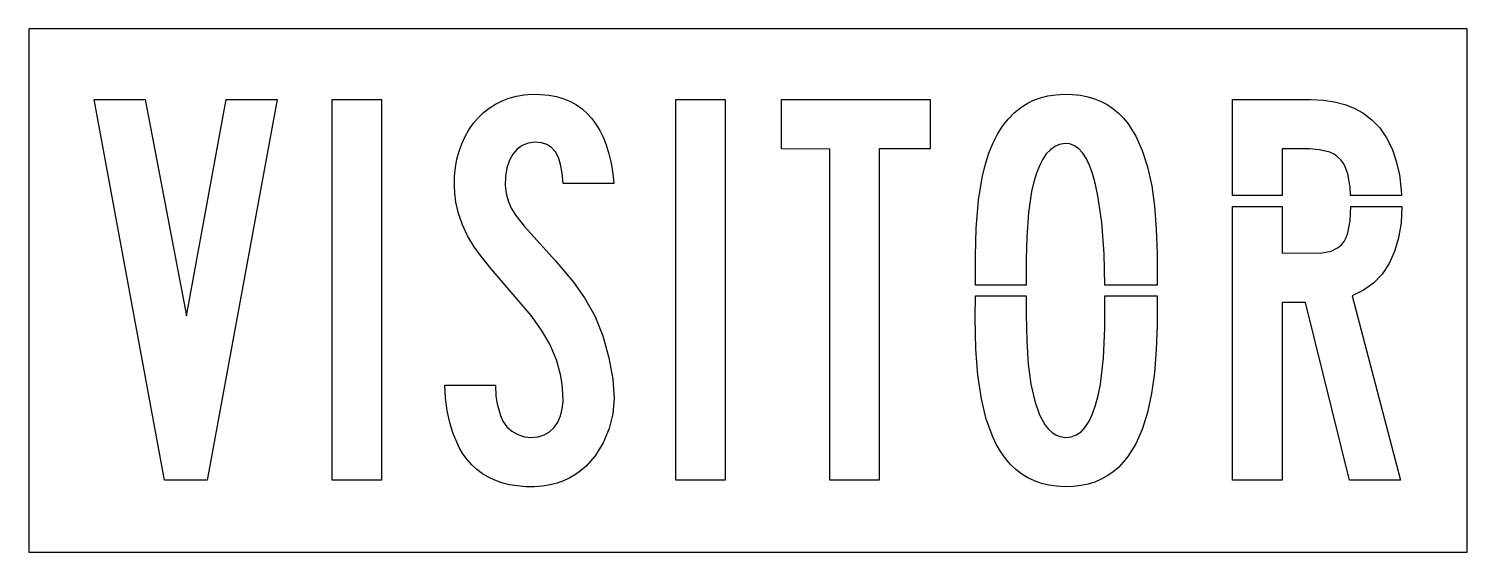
# Model space of a CAD drawing. Extents: x 0 to 66, y 0 to 24.
import ezdxf

# ---------------------------------------------------------------- set-up
doc = ezdxf.new("R2010")
doc.units = 0
doc.layers.add('CUT', color=7, linetype='Continuous')
doc.layers.add('OUTSIDE', color=1, linetype='Continuous')

msp = doc.modelspace()

# ---------------------------------------------------------------- linework, layer by layer
at = {"layer": 'CUT'}
for points in [[(5.3362, 20.7562), (7.2307, 10.8376), (9.0626, 20.7559), (11.3995, 20.7562), (8.1793, 3.3099), (6.2242, 3.3064), (3, 20.7554)], [(16.1882, 3.3064), (13.9154, 3.3089), (13.9154, 20.7562), (16.1882, 20.7538)], [(25.9861, 4.4222), (25.5714, 3.9498), (25.3144, 3.7259), (25.0807, 3.5579), (24.8199, 3.4064), (24.5382, 3.2764), (24.2367, 3.1694), (23.9239, 3.0885), (23.5687, 3.0295), (23.2042, 3.0017), (22.8028, 3.0052), (22.4072, 3.0384), (22.0512, 3.097), (21.7097, 3.1837), (21.3891, 3.2977), (21.0892, 3.4387), (20.8189, 3.6008), (20.564, 3.7912), (20.3293, 4.0076), (20.1145, 4.2496), (19.923, 4.5127), (19.7482, 4.8054), (19.459, 5.4671), (19.3141, 5.9511), (19.2021, 6.4846), (19.1242, 7.0688), (19.0864, 7.6528), (21.4176, 7.6528), (21.4375, 7.1513), (21.4869, 6.7976), (21.6399, 6.2757), (21.7583, 6.0111), (21.9415, 5.7541), (22.1709, 5.5463), (22.445, 5.3899), (22.7469, 5.2957), (23.0554, 5.265), (23.3675, 5.2938), (23.6479, 5.3809), (23.894, 5.5234), (24.1032, 5.7189), (24.2725, 5.9642), (24.3973, 6.2509), (24.4786, 6.5804), (24.5121, 6.9047), (24.5103, 7.2825), (24.4792, 7.6881), (24.4182, 8.0852), (24.2187, 8.8179), (23.905, 9.5414), (23.529, 10.1853), (23.0489, 10.855), (21.2109, 12.9998), (20.7224, 13.5981), (20.4286, 14.0075), (20.1342, 14.5026), (19.898, 15.0077), (19.7184, 15.5279), (19.5978, 16.0565), (19.5474, 16.4416), (19.527, 16.833), (19.5369, 17.2368), (19.5769, 17.6371), (19.6447, 18.0147), (19.7418, 18.3815), (19.866, 18.7298), (20.0161, 19.0582), (20.1914, 19.3653), (20.3941, 19.6548), (20.6205, 19.9199), (20.865, 20.1553), (21.1303, 20.3647), (21.4152, 20.5465), (21.7187, 20.6995), (22.0341, 20.8208), (22.377, 20.9147), (22.7298, 20.9742), (23.0844, 20.9997), (23.4753, 20.9932), (23.8542, 20.956), (24.2106, 20.8883), (24.5443, 20.7901), (24.8557, 20.6611), (25.1311, 20.5097), (25.3864, 20.3305), (25.6215, 20.123), (25.8331, 19.8918), (26.0254, 19.6333), (26.2012, 19.3424), (26.3573, 19.0231), (26.4936, 18.6755), (26.6172, 18.2728), (26.7187, 17.8376), (26.801, 17.3467), (26.8478, 16.8995), (24.5166, 16.8995), (24.4749, 17.383), (24.4039, 17.7779), (24.3001, 18.1037), (24.1649, 18.359), (23.9917, 18.5565), (23.7768, 18.6956), (23.5216, 18.7748), (23.2235, 18.7975), (22.9148, 18.758), (22.6428, 18.6542), (22.405, 18.486), (22.2085, 18.2585), (22.0521, 17.9698), (21.9415, 17.6277), (21.8785, 17.2359), (21.8649, 16.8091), (21.9019, 16.4494), (21.9916, 16.1106), (22.1385, 15.7757), (22.3464, 15.4335), (22.7388, 14.9322), (24.1665, 13.3586), (24.9866, 12.3885), (25.5019, 11.6671), (25.9683, 10.8372), (26.3321, 9.914), (26.6154, 8.9179), (26.7924, 7.9381), (26.8521, 7.0409), (26.7942, 6.3514), (26.625, 5.6674), (26.3519, 5.0137)], [(31.9574, 3.3064), (29.6846, 3.3089), (29.6846, 20.7562), (31.9574, 20.7538)], [(36.7488, 18.4878), (34.5388, 18.4907), (34.5383, 20.7562), (41.3581, 20.7562), (41.3586, 18.4907), (39.0217, 18.4902), (39.0217, 3.3089), (36.7488, 3.3064)], [(48.8202, 17.3125), (48.681, 17.7016), (48.5257, 18.0323), (48.3576, 18.2974), (48.1749, 18.5001), (47.9788, 18.6403), (47.7706, 18.7177), (47.5418, 18.734), (47.2947, 18.6923), (47.0756, 18.5996), (46.8744, 18.4565), (46.6882, 18.2609), (46.5208, 18.0173), (46.3696, 17.7233), (46.2336, 17.3745), (46.1155, 16.9787), (46.0143, 16.5332), (45.8716, 15.5752), (45.7872, 14.4417), (45.7623, 13.4413), (45.7619, 12.2507), (43.4316, 12.2507), (43.4337, 13.5941), (43.4695, 14.8441), (43.5786, 16.1388), (43.764, 17.2535), (43.8984, 17.7957), (44.0561, 18.2925), (44.2383, 18.7471), (44.4467, 19.1632), (44.6782, 19.5339), (44.9349, 19.8633), (45.2162, 20.1505), (45.5258, 20.3983), (45.8086, 20.5753), (46.1049, 20.7196), (46.419, 20.8339), (46.7565, 20.9199), (47.1186, 20.9757), (47.4988, 21), (47.8905, 20.9923), (48.2591, 20.9531), (48.5916, 20.8868), (48.9024, 20.7937), (49.2028, 20.6707), (49.4818, 20.5219), (49.7443, 20.3453), (49.9941, 20.1376), (50.2227, 19.9066), (50.4378, 19.6445), (50.7928, 19.084), (51.0921, 18.4242), (51.3351, 17.6657), (51.5227, 16.8052), (51.6526, 15.8717), (51.7335, 14.831), (51.7686, 13.7002), (51.7685, 12.2507), (49.3665, 12.2507), (49.3348, 13.6816), (49.2284, 15.1224), (49.056, 16.3376), (48.9456, 16.8565)], [(60.2042, 17.9889), (60.0529, 18.1358), (59.8882, 18.248), (59.6948, 18.3389), (59.2218, 18.4553), (58.7628, 18.4895), (57.5068, 18.4907), (57.5068, 16.3538), (55.2316, 16.3538), (55.2316, 20.7529), (58.813, 20.7561), (59.407, 20.7248), (59.9098, 20.6489), (60.381, 20.5259), (60.809, 20.3591), (61.2043, 20.1444), (61.6253, 19.8282), (61.9877, 19.451), (62.2982, 19.0055), (62.5502, 18.5005), (62.7467, 17.9323), (62.8875, 17.301), (62.9721, 16.6068), (62.9814, 16.3538), (60.6445, 16.3538), (60.6276, 16.7438), (60.5207, 17.3535), (60.4372, 17.6001), (60.3337, 17.8081)], [(61.2472, 12.0102), (60.7259, 11.7567), (62.9339, 3.3064), (60.5984, 3.3087), (58.5747, 11.4494), (57.5044, 11.4443), (57.5044, 3.3087), (55.2316, 3.3064), (55.2316, 15.8518), (57.5069, 15.8518), (57.5069, 13.7149), (59.3474, 13.7294), (59.7593, 13.8093), (60.0791, 13.9646), (60.2258, 14.0901), (60.3486, 14.2445), (60.4489, 14.4291), (60.5281, 14.6457), (60.6307, 15.1957), (60.6597, 15.8518), (63, 15.8518), (63, 15.8509), (62.9624, 15.0978), (62.8519, 14.4089), (62.6702, 13.7875), (62.4164, 13.2313), (62.0941, 12.7494), (61.7051, 12.3428)], [(50.7894, 4.9619), (50.4339, 4.3883), (50.2204, 4.1222), (49.9938, 3.8871), (49.7463, 3.6757), (49.4863, 3.4956), (49.2106, 3.3432), (48.919, 3.219), (48.6123, 3.1225), (48.2845, 3.053), (47.9211, 3.0106), (47.5332, 3), (47.1561, 3.0211), (46.7964, 3.0735), (46.4605, 3.1557), (46.1423, 3.2682), (45.8419, 3.4111), (45.5598, 3.584), (45.2918, 3.7907), (45.0434, 4.0273), (44.8108, 4.2976), (44.5986, 4.597), (44.4035, 4.9296), (44.2287, 5.2891), (43.9312, 6.1057), (43.7067, 7.0402), (43.5498, 8.1109), (43.4596, 9.3156), (43.4293, 10.7479), (43.4309, 11.7487), (45.7617, 11.7487), (45.7614, 10.8978), (45.7868, 9.6828), (45.8604, 8.6253), (45.9823, 7.7094), (46.1535, 6.9323), (46.3714, 6.3052), (46.638, 5.8223), (46.7908, 5.6349), (46.9525, 5.488), (47.126, 5.3779), (47.3109, 5.3049), (47.5706, 5.2653), (47.8298, 5.2903), (48.0631, 5.377), (48.2789, 5.5266), (48.4733, 5.7349), (48.6519, 6.0085), (48.8103, 6.3423), (48.9501, 6.739), (49.0686, 7.1885), (49.1685, 7.6989), (49.3105, 8.8921), (49.3749, 10.2759), (49.3714, 11.7487), (51.7685, 11.7487), (51.7684, 10.4216), (51.7326, 9.2811), (51.6505, 8.2241), (51.5196, 7.2776), (51.331, 6.4031), (51.0869, 5.63)]]:
    msp.add_lwpolyline(points, close=True, dxfattribs=at)
at = {"layer": 'OUTSIDE'}
msp.add_lwpolyline([(0, 0), (66, 0), (66, 24), (0, 24)], close=True, dxfattribs=at)

doc.saveas('drawing.dxf')
